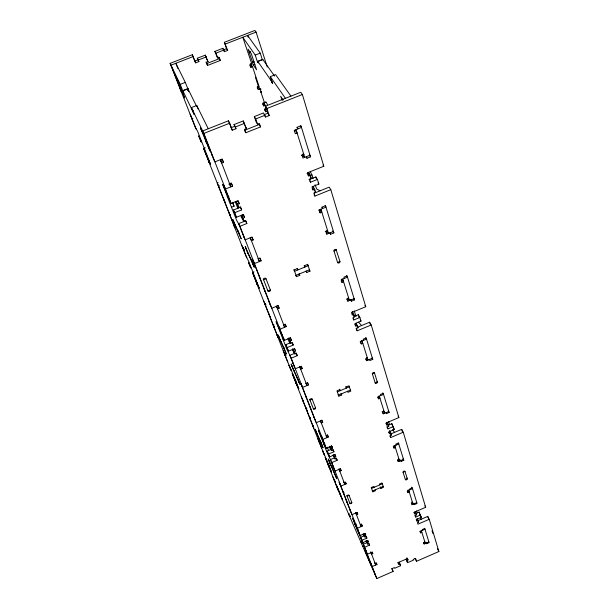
<?xml version="1.0" encoding="UTF-8"?>
<svg xmlns="http://www.w3.org/2000/svg" width="609" height="609" viewBox="0 0 609 609"><rect width="100%" height="100%" fill="white"/><g stroke="black" fill="none" stroke-linecap="round" stroke-linejoin="round"><path stroke-width="0.91" d="M375.19 563.538L376.385 563.02L376.948 564.482L372.168 566.56L370.432 562.594L375.525 575.581M424.861 541.972L423.674 542.49L424.146 543.989L428.881 541.926M426.011 542.261L426.749 543.708L429.117 542.68L424.747 528.467L422.334 529.51L422.577 530.279M397.905 562.617L398.591 564.086L399.77 563.576L399.078 562.107M418.185 520.543L427.739 516.409L429.254 519.287L438.883 551.533L416.51 561.27L415.559 558.369L413.206 559.397L413.45 560.12L407.581 562.67L406.835 560.501L408.015 559.983L407.52 558.529L398.08 562.632L398.591 564.086M399.77 563.576L400.532 565.738L394.655 568.296L394.396 567.58L392.036 568.608L393.087 571.47L376.826 578.55L337.546 488.73L325.168 457.275L331.608 472.295L329.195 466.121L330.04 465.763M361.48 541.607L360.909 541.85L361.19 542.566M364.745 535.509L360.635 537.283L362.857 542.604L367.783 540.472L368.376 542.025L367.151 542.558L367.737 544.103L368.97 543.571L369.556 545.108L364.654 547.232L376.826 578.55M415.833 513.463L419.091 512.055L421.329 517.338L416.442 519.454L416.937 521.038L418.155 520.512L417.043 518.335M361.723 543.7L362.294 543.456M367.41 542.482L363.345 544.24L366.055 551.214M418.155 520.512L418.649 522.088L417.431 522.613L417.926 524.189L429.254 519.287M362.835 546.562L363.52 546.265M365.621 550.224L367.364 554.198L372.221 552.097L372.792 553.604L371.581 554.121L370.592 551.891M419.913 531.413L420.652 532.867L421.854 532.342L421.116 530.896M364.654 547.232L354.354 522.895L355.055 524.41L356.158 524.014M356.158 525.887L356.783 525.62M360.437 525.042L361.693 524.501L362.302 526.107L357.285 528.269L355.534 524.288L360.125 535.57L365.096 533.423L365.697 534.999L364.456 535.532L365.057 537.108L366.298 536.575L366.892 538.135L361.952 540.274L362.857 542.604M412.559 502.592L411.319 503.133L411.836 504.777L416.807 502.638M413.823 503.08L414.577 504.526L417.058 503.46L412.255 487.832L409.728 488.92L409.986 489.765M357.072 529.602L357.985 529.206M390.521 434.088L401.674 429.353L403.249 432.215L425.668 507.289L414.181 512.245L414.683 513.859L415.917 513.326L415.171 511.88M415.917 513.326L416.419 514.932L415.186 515.465L415.688 517.064L420.591 514.948M403.729 471.967L403.082 472.249L405.366 479.565A1.051 0.678 -27.5 0 0 406.53 479.801A1.051 0.678 -27.5 0 0 407.284 478.743L405.015 471.419A1.058 0.693 -27.6 0 0 403.843 471.168A1.058 0.693 -27.6 0 0 403.082 472.249L405.015 471.419M371.543 488.418L382.323 483.805M372.464 491.014L383.213 486.416M380.214 486.911L380.929 488.38L383.503 487.284L382.026 482.929L379.437 484.033L379.734 484.909M349.863 503.346L351.804 502.516L349.056 495.361A1.066 0.693 -24.8 0 0 347.83 495.132A1.066 0.693 -24.8 0 0 347.107 496.198L349.863 503.346A1.051 0.685 -24.8 0 0 351.081 503.567A1.051 0.685 -24.8 0 0 351.804 502.516M405.366 479.565L407.284 478.743L406.903 478.012M349.201 513.585L348.652 513.821L349.772 516.683L350.434 516.402M349.962 515.321L349.406 515.557L349.688 516.272L350.244 516.036M350.244 510.685L352.002 514.674L357.102 512.481L357.734 514.141L356.463 514.689L355.466 512.451M407.238 491.098L407.992 492.552L409.256 492.003L408.121 489.834M335.346 481.156L334.798 481.384L334.227 479.915L334.767 479.686M344.176 482.625L345.493 482.062L346.178 483.843L340.895 486.096L339.137 482.107L350.685 511.682M399.017 459.224L397.707 459.78L398.278 461.599L403.508 459.369M400.41 459.947L401.171 461.394L403.782 460.275L398.476 443.017L395.812 444.151L396.109 445.088M343.803 492.026L343.156 492.308L342.715 491.311M344.039 492.772L343.385 493.046L343.826 494.036M349.056 495.361L347.107 496.198L346.772 495.452M331.806 449.115L327.132 451.094L329.568 456.933L335.026 454.619L335.749 456.506L334.387 457.085L335.11 458.973L336.465 458.394L337.18 460.275L331.76 462.574L360.125 535.57M387.994 425.31L391.853 423.674L394.312 429.467L388.907 431.758L389.509 433.692L390.864 433.121L389.707 430.959M335.064 457.625L330.436 459.589L326.866 452.007L318.37 430.167L326.226 448.331L331.738 445.994L332.476 447.927L331.098 448.506L331.836 450.432L333.207 449.845L333.938 451.764L328.457 454.086L329.568 456.933M390.864 433.121L391.465 435.047L390.118 435.618L390.719 437.536L403.249 432.215M328.738 463.906L327.916 464.248L329.34 467.506L328.388 465.177L328.936 464.941M328.746 465.992L329.294 465.763M333.29 467.08L335.057 471.061L340.431 468.778L341.131 470.612L339.792 471.183L338.787 468.945M393.269 446.648L394.031 448.095L395.363 447.531L394.213 445.362M321.75 437.391L322.443 437.102M326.173 435.663L327.566 435.07L328.32 437.049L322.755 439.401L320.989 435.435L324.894 445.346M384.02 411.227L382.642 411.806L383.274 413.823L388.786 411.494M380.724 395.568L380.397 394.518L383.206 393.338L389.098 412.499L386.342 413.663L386.03 412.658M319.984 442.149L319.421 442.385L319.778 443.2L317.723 438.358M323.843 444.266L324.848 443.839M357.125 327.391L369.587 322.222L371.224 324.978L398.872 417.568L386.144 422.958L386.761 424.93L388.123 424.351L386.966 422.197M388.123 424.351L388.74 426.315L387.377 426.894L387.986 428.85L393.414 426.544M310.034 418.543L310.392 419.35L309.73 417.667L310.316 417.424M313.399 425.371L312.82 425.615L313.825 428.081L312.402 424.846M314.503 418.748L316.269 422.707L321.94 420.317L322.717 422.357L321.301 422.951L320.296 420.728M377.786 397.403L378.562 398.826L379.963 398.24L378.798 396.101M303.625 400.486L303.031 400.737L303.389 401.544L301.28 396.581M312.173 399.139L309.996 400.052L313.399 408.875A1.172 0.845 -24.7 0 0 314.784 409.21A1.172 0.845 -24.7 0 0 315.561 407.969L312.173 399.139A1.18 0.86 -24.6 0 0 310.78 398.788A1.18 0.86 -24.6 0 0 309.996 400.052L309.661 399.314M372.365 373.911L374.527 373.005L377.321 382.033A1.165 0.837 -28.7 0 1 376.507 383.289A1.165 0.837 -28.7 0 1 375.182 382.932L372.365 373.911A1.172 0.853 -28.9 0 1 373.188 372.639A1.172 0.853 -28.9 0 1 374.527 373.005L374.132 372.297M337.34 391.884L349.338 386.852M306.51 407.832L305.916 408.083L306.951 410.603L306.593 409.796M338.475 395.089L350.434 390.072M306.274 408.89L306.867 408.639M338.132 394.701L338.848 396.154L341.718 394.952L341.344 393.886M313.399 408.875L315.561 407.969M375.182 382.932L377.321 382.033L376.925 381.325M293.553 364.875L295.312 368.772L301.318 366.268L302.186 368.552L300.686 369.176L299.354 366.26M360.147 341.824L361.327 343.925L362.812 343.309L361.228 340.515M295.814 382.391L296.416 382.14M306.129 383.373L307.606 382.757L308.451 384.964L302.559 387.423L300.793 383.51L314.937 419.738M367.341 357.81L365.88 358.419L366.58 360.673L372.419 358.237M363.565 340.362L363.208 339.198L366.184 337.957L372.761 359.363L369.846 360.574L369.503 359.455M291.011 342.532L285.766 344.702L288.468 351.157L294.581 348.622L295.487 350.982L293.957 351.614L292.624 348.721M353.951 316.482L358.275 314.693L359.881 317.449L361 321.095L354.94 323.6L355.702 326.013L357.209 325.389L357.963 327.787L356.455 328.411L357.201 330.801L371.224 324.978M283.269 350.83L284.677 353.989L285.301 353.738M285.081 355.116L285.431 355.907L286.055 355.648M295.068 353.136L289.884 355.291L286.717 348.927L276.121 321.666L284.289 340.408L290.47 337.85L291.391 340.264L289.854 340.903L288.521 338.018L290.775 343.301L292.312 342.669L293.226 345.059L287.083 347.602L285.766 344.702M292.929 349.505L294.863 353.966L296.385 353.334L297.276 355.679L291.201 358.199L289.884 355.291L293.987 365.849M283.68 324.81L285.248 324.163L286.2 326.637L279.942 329.218L278.199 325.396L282.979 337.523M348.66 298.014L347.107 298.654L347.906 301.181L354.095 298.631M279.934 327.535L279.158 327.855L279.592 328.807M350.594 299.795L351.393 301.166L354.484 299.894L347.084 275.831L343.925 277.133L344.329 278.45M276.874 334.6L278.283 337.736L278.914 337.477M282.979 339.342L284.099 338.878M314.191 193.19L329.149 187.161L330.809 189.658L365.765 306.715L351.492 312.615L352.268 315.074L353.791 314.442L354.56 316.893L353.037 317.525L353.799 319.969L359.881 317.449M277.559 308.839L279.15 308.184L278.176 305.611L271.789 308.238L270.053 304.454M341.2 281.008L341.992 282.363L343.567 281.716L341.976 279.013L342.54 280.818M272.999 324.414L273.35 325.198L273.989 324.932M274.431 326.173L273.791 326.439L274.141 327.223L273.35 325.198M296.027 275.321L309.517 269.802M295.791 275.291L296.499 276.669L299.742 275.344L299.263 273.997M306.015 271.112L306.746 272.474L309.973 271.157L307.667 264.367L304.416 265.699L304.881 267.062L304.15 265.699M270.32 289.937A1.317 1.066 -24.6 0 1 269.483 291.429A1.317 1.066 -24.6 0 1 267.884 290.935L263.575 279.767A1.332 1.089 -24.6 0 1 264.413 278.252A1.332 1.089 -24.6 0 1 266.034 278.762L270.32 289.937L267.884 290.935L267.557 290.227M333.983 251.03L336.419 250.04A1.325 1.073 -32 0 0 334.881 249.5A1.325 1.073 -32 0 0 333.983 251.03L337.546 262.433L339.951 261.444L336.016 249.378M263.461 300.511L264.846 303.594L265.501 303.328M265.981 304.66L265.334 304.934L265.676 305.703L264.846 303.594M254.646 262.357L253.816 262.692L254.242 263.613M258.14 258.81L260.035 258.079L261.109 260.88L254.44 263.59L252.743 259.914L270.487 305.398M326.059 232.844L326.858 234.153L333.45 231.473M329.796 232.927L330.596 234.237L333.884 232.897L325.511 205.659L322.138 207.022L322.603 208.514L321.803 207.235M329.195 466.121L329.766 467.339L320.585 445.628L292.183 373.477L298.844 388.938L295.928 381.097L286.694 359.538L252.431 272.489L253.961 271.865M266.034 278.762L263.575 279.767L263.248 279.067M256.579 282.69L256.922 283.459L257.592 283.185M253.131 239.976L251.426 240.662L250.139 237.952L251.837 237.266L253.131 239.976L252.019 237.061L245.199 239.817L243.516 236.201M319.367 211.559L320.167 212.846L321.849 212.168L320.25 209.603L318.576 210.272M241.567 244.894L242.922 247.871L243.615 247.589M244.194 249.188L243.509 249.462L243.844 250.215L244.536 249.934M325.267 231.534L327.726 230.537M244.552 217.497L243.273 214.84L241.545 215.533L242.816 218.197L244.552 217.497L243.394 214.467L236.437 217.268L235.188 214.604L233.414 210.044L240.372 207.25L241.651 209.884L234.663 212.693L233.414 210.044M312.181 188.691L312.973 189.947L314.693 189.254L315.652 192.33L313.939 193.023L314.899 196.075L330.809 189.658M234.503 224.508L233.795 224.797L235.089 227.964L233.757 225.041M241.545 215.533L243.973 221.212L245.701 220.511L246.851 223.511L239.946 226.297L236.604 220.207L227.256 196.486L227.606 197.179L228.893 196.669M234.13 225.528L234.838 225.246M227.606 197.179L222.681 184.451L231.07 203.452L238.111 200.62L239.299 203.726L237.54 204.434L236.277 201.807L238.028 201.107L239.299 203.726M264.588 115.466L265.57 117.019L269.262 115.565L267.77 113.236L265.44 106.194L300.732 92.271L302.384 94.502L323.813 166.249L307.575 172.758L308.573 175.925L310.308 175.225L311.29 178.368L309.555 179.069L310.544 182.198L317.449 179.419L318.88 184.093L312.006 186.856L312.973 189.947M306.982 173.443L308.71 172.75L310.308 175.225M231.519 207.22L234.069 206.192L232.775 202.858M310.719 175.422L311.975 174.92L313.087 178.498M236.277 201.807L238.728 207.517L240.479 206.816L241.651 209.884M308.953 179.701L315.827 176.937L317.449 179.419M229.677 214.322L230.012 215.053L230.727 214.764M218.129 182.769L217.253 183.119L219.583 188.539L219.255 187.831M218.555 185.928L219.286 185.638M229.593 183.69L231.382 182.974L232.6 186.171L225.459 189.026L223.83 185.57L229.829 200.818M303.701 154.077L301.935 154.785L302.955 158.043L310.011 155.226M228.976 184.542L231.344 183.591L232.6 186.171M301.371 155.615L304.005 154.557M306.19 157.046L306.989 158.256L310.506 156.848L300.953 125.758L297.337 127.19L297.87 128.895L296.804 127.334M294.337 131.125L295.532 130.646L297.123 133.006L295.319 133.721L294.254 130.334L301.478 127.464L300.404 125.903M223.488 162.291L221.668 163.014L220.435 160.494L222.247 159.771L223.488 162.291L222.216 158.957L214.908 161.865L213.31 158.507M267.092 108.836L264.519 109.856L265.714 111.736L267.442 111.059M213.706 159.337L202.675 130.965L228.413 120.81L232.265 130.189L235.972 128.72L234.023 124.586L243.25 120.94L246.462 128.537L244.62 129.268L245.838 132.732L260.553 126.9L259.373 123.429L257.531 124.16L256.1 121.792L254.311 116.57L263.514 112.939L265.57 117.019M230.956 127.783L234.648 126.329M264.1 114.69L267.77 113.236M234.023 124.586L235.34 126.984L244.62 123.315M254.311 116.57L255.734 118.922L264.984 115.268M252.431 272.489L259.282 288.27L248.936 261.908L245.754 255.529L203.596 148.429L205.309 147.751M259.449 86.821L257.158 87.719L258.345 89.553L260.644 88.648M255.384 77.168L258.68 87.125L260.279 89.561L261.048 89.257M192.924 118.641L192.147 118.945L192.459 119.6L190.077 114.073M267.404 104.619L266.377 102.365L264.352 102.457L260.865 91.921L261.626 91.616M265.867 101.855L262.829 103.058L263.796 105.966L265.311 105.365L266.27 108.265L264.763 108.859L265.714 111.736M265.311 105.365L264.108 103.5L262.601 104.093L263.796 105.966M208.263 128.758L196.745 105.502L191.416 107.595L203.848 133.409L229.715 123.193L232.265 130.189M265.44 106.194L266.925 108.501L302.384 94.502M250.177 66.153L250.961 67.333L252.529 66.716L258.894 85.96L257.356 86.569L258.345 89.553M274.583 76.095L262.715 59.362L257.714 61.311L270.975 80.426L272.467 83.502L270.282 76.65L275.542 74.58L290.935 96.138M196.76 106.636L187.854 88.617L182.791 90.596L192.68 111.173L193.563 110.83M270.975 80.426L271.85 80.084M271.523 82.131L272.39 81.789M197.902 59.819L194.713 61.06L195.679 62.849L198.884 61.6L197.316 58.243L205.302 55.137L208.042 61.646L206.443 62.27L207.593 65.414L220.321 60.458L219.202 57.307L217.611 57.924L214.863 51.422L222.818 48.324L224.47 51.651L227.659 50.41L224.348 42.303L254.867 30.45L256.092 32.102L267.252 67.028M220.321 60.458L219.248 58.692L206.58 63.625L206.002 62.057M254.273 61.813L252.682 62.43L252.278 61.836L253.314 64.98L256.587 69.807L251.342 53.836L248.091 49.131L249.142 52.328L250.741 51.704M195.679 62.849L192.345 54.726L170.117 63.359L180.234 84.369L185.296 82.39L188.486 90.246L187.641 90.574M255.232 55.099L260.241 53.143L262.372 59.773L257.386 61.722L255.232 55.099L242.785 37.278L251.898 64.219M251.502 63.625L249.941 64.242L250.961 67.333M180.234 84.369L182.784 90.878L187.823 88.906M249.781 65.559L251.342 64.95L252.529 66.716M253.314 64.98L254.897 64.356M193.304 56.5L170.984 65.171L181.193 91.106M225.444 44.008L256.092 32.102M222.818 48.324L223.374 49.915L226.556 48.682L227.659 50.41M197.316 58.243L198.298 60.017L206.314 56.903M214.863 51.422L215.921 53.166L223.914 50.06M320.098 190.807L316.741 189.049L315.036 184.755M170.117 63.359L195.299 127.334L197.59 131.262L210.547 164.278L203.596 148.429M358.488 322.138L361.617 325.526M243.844 221.531L240.989 216.568M392.577 429.657L394.541 432.382M260.241 53.143L247.581 35.413L248.16 37.202M270.282 76.65L285.415 98.315M257.386 61.722L258.254 62.963L257.714 61.311M283.193 99.937L280.658 96.268L282.249 100.439M249.142 52.328L252.682 62.43M322.983 165.024L323.813 166.249M309.296 155.036L310.506 156.848M260.865 91.921L261.269 92.538L260.279 89.561M318.073 182.845L318.88 184.093M310.095 176.511L311.29 178.368M307.781 174.684L308.573 175.925M309.745 180.949L310.544 182.198M314.693 189.254L313.095 186.742L313.574 188.28M325.107 205.796L325.975 207.151L319.23 209.877L320.167 212.846M314.45 190.442L315.652 192.33M420.294 517.635L421.291 519.195M223.374 49.915L224.47 51.651M314.107 194.811L314.899 196.075M332.674 230.94L333.884 232.897M326.805 230.697L328.502 233.483L320.92 209.199M260.553 126.9L259.114 124.533L244.475 130.326L245.838 132.732M364.943 305.345L365.765 306.715M346.628 275.717L347.488 277.148L341.169 279.744L341.992 282.363M353.677 298.524L354.484 299.894M348.181 298.357L349.452 300.541L342.753 279.097M360.193 319.71L361 321.095M346.719 299.126L347.906 301.181M353.791 314.442L352.208 311.686L352.718 313.315M207.364 60.466L208.042 61.646M245.092 126.154L246.462 128.537M352.969 314.137L354.56 316.893M365.689 337.645L366.542 339.129L360.597 341.603L361.327 343.925M356.021 323.303L357.209 325.389M353.014 318.583L353.799 319.969M356.379 325.008L357.963 327.787M206.915 64.227L207.593 65.414M354.91 324.62L355.702 326.013M356.021 328.708L357.201 330.801M371.97 357.955L372.761 359.363M366.785 357.81L368.042 360.064L362.081 340.979M398.08 416.145L398.872 417.568M365.796 359.264L366.58 360.673M382.688 392.866L383.525 394.381L377.915 396.748L378.562 398.826M417.325 512.93L416.419 510.905M388.314 411.075L389.098 412.499M307.339 264.291L308.131 265.73L294.589 271.264L293.827 269.81M228.413 120.81L229.715 123.193M309.235 269.795L309.973 271.157M393.148 427.312L394.312 429.467M292.328 349.558L294.421 353.403M383.411 410.953L384.652 413.245L379.316 396.154M382.109 411.676L383.274 413.823M398.248 442.994L398.766 443.961L393.444 446.222L394.031 448.095M387.575 424.161L388.74 426.315M385.992 423.491L386.761 424.93M391.465 435.047L389.524 430.883M386.837 426.688L387.986 428.85M403.013 458.836L403.782 460.275M388.74 432.253L389.509 433.692M389.95 436.097L390.719 437.536M424.907 505.843L425.668 507.289M398.362 458.729L399.58 461.043L394.777 445.659M297.123 268.569L297.839 269.939L297.367 268.577L294.109 269.909L296.499 276.669M397.517 460.153L398.278 461.599M411.707 487.139L412.514 488.684L407.459 490.854L407.992 492.552M299.019 273.974L299.742 275.344M419.829 514.453L421.329 517.338M437.399 548.656L438.883 551.533M411.874 501.923L413.077 504.244L408.723 490.314M424.488 528.269L424.983 529.236L420.164 531.322L420.652 532.867M414.927 512.04L416.419 514.932M413.937 512.405L414.683 513.859M417.538 519.919L418.649 522.088M414.95 515.617L415.688 517.064M416.198 519.591L416.937 521.038M345.729 386.616L346.46 388.062L346.087 386.981L348.972 385.779L350.799 391.145L347.929 392.348L347.564 391.275M424.549 541.934L425.333 543.472L421.375 530.804M423.415 542.543L424.146 543.989M339.495 389.227L340.218 390.681L339.845 389.6L336.96 390.811L338.848 396.154M340.994 393.505L341.718 394.952M333.009 454.893L334.486 457.869M185.296 82.39L175.834 63.283L177.889 68.573M415.094 558.362L416.51 561.27M229.151 183.446L230.819 186.887L220.389 159.68M246.851 223.511L245.564 220.839L238.69 223.61L243.935 237.107M182.784 90.878L183.431 92.218L182.791 90.596M406.964 557.798L408.015 559.983M179.434 84.773L179.746 85.42M204.388 136.827L204.776 137.626M406.142 559.039L406.835 560.501M406.188 559.755L407.581 562.67M205.636 141.311L206.017 142.103M179.99 88.046L181.49 91.738L180.294 89.226M212.008 155.173L212.412 156.003M259.799 258.132L261.109 260.88M366.215 540.998L367.006 542.657M225.064 188.737L225.467 189.605M258.056 258.627L259.442 261.558L250.314 237.746M399.154 562.807L400.532 565.738M277.826 305.353L279.15 308.184M285.195 324.498L286.2 326.637M208.423 160.312L209.816 163.722L208.537 160.966M242.39 233.293L242.801 234.183M276.242 306L277.232 308.124M290.059 337.386L291.391 340.264M292.221 342.89L293.226 345.059M283.573 325L284.631 327.284L276.577 306.266M294.482 348.812L295.487 350.982M295.936 352.778L297.276 355.679M301.181 366.367L302.186 368.552M223.564 198.785L224.896 202.051L224.569 201.335M258.353 274.347L258.779 275.268M259.404 277.049L259.83 277.978M233.262 220.74L239.223 233.704M245.709 247.817L252.248 262.045M234.769 224.576L241.24 238.865L237.982 230.819L238.492 232.12M247.239 251.738L254.303 267.313L250.931 258.977L251.448 260.302M307.438 382.764L308.451 384.964M228.695 211.833L230.012 215.053M263.727 288.179L264.161 289.115M264.755 290.82L265.181 291.757M391.732 568.524L393.087 571.47M269.056 301.881L269.49 302.825M305.908 383.236L306.974 385.581L299.818 366.892M234.069 206.192L232.387 202.34M321.704 420.134L322.717 422.357M327.315 434.818L328.32 437.049M331.463 445.697L332.476 447.927M332.925 449.533L333.938 451.764M334.737 454.276L335.749 456.506M326.218 436.052L326.934 437.635L320.524 420.91M336.176 458.037L337.18 460.275M292.663 362.591L293.104 363.565M256.412 282.599L257.79 285.651L256.922 283.459M340.119 468.374L341.131 470.612M330.093 446.275L331.098 448.506M330.489 447.455L331.836 450.432M363.855 536.011L362.987 533.956M333.382 454.854L334.387 457.085M333.77 455.989L335.11 458.973M345.501 482.351L346.178 483.843M301.645 385.695L302.087 386.677M268.828 313.81L269.993 316.665L269.642 315.881M305.223 394.891L305.665 395.873M306.053 397.03L306.494 398.012M278.488 335.955L284.746 349.901M291.521 365.012L298.319 380.168M279.706 339.053L286.375 354.05L283.573 347.153L283.984 348.196M292.746 368.148L299.955 384.363L297.078 377.26L297.489 378.311M343.788 482.016L344.854 484.406L339.091 469.349M309.479 405.838L309.92 406.82M310.293 407.931L310.727 408.913M357.072 512.649L357.734 514.141M277.148 334.965L278.283 337.736M313.704 416.708L314.145 417.69M361.304 523.877L362.302 526.107M365.035 533.507L365.697 534.999M365.895 535.905L366.892 538.135M367.714 540.533L368.376 542.025M368.894 543.624L369.556 545.108M360.345 525.057L361.053 526.648L355.831 513.029M372.129 552.112L372.792 553.604M327.132 451.094L328.457 454.086M363.794 534.04L364.456 535.532M363.733 534.123L365.057 537.108M331.76 462.574L330.436 459.589L333.732 468.077M366.154 540.32L367.151 542.558M376.286 562.998L376.948 564.482M366.42 541.119L367.737 544.103M295.456 381.797L296.88 385.002L296.164 383.19M332.575 465.246L333.016 466.235M339.822 483.873L340.264 484.871M374.702 562.625L375.753 565L371.003 552.622M321.742 444.334L315.066 429.124L316.741 433.38M335.43 475.317L328.259 458.973L329.926 463.251M316.406 432.535L323.082 447.744L321.407 443.481M329.598 462.398L336.769 478.735L335.095 474.457M309.372 416.861L309.73 417.667M346.163 500.187L346.605 501.184M346.826 501.885L347.267 502.882M349.596 509.025L350.038 510.015M360.635 537.283L361.952 540.274M365.035 548.709L365.469 549.699M332.796 476.657L334.227 479.915M334.44 480.57L334.798 481.384M339.868 493.092L340.241 493.929M368.605 558.727L369.031 559.701M370.995 564.056L371.429 565.038M367.341 556.314L367.76 557.273M358.808 532.578L352.588 518.076L355.055 524.41M233.963 222.27L232.76 219.461L235.264 225.848M235.47 226.106L235.972 227.378M279.226 337.599L278.085 334.92L280.11 340.081M280.444 340.697L280.848 341.725M315.812 430.822L316.147 431.674M317.152 434.232L317.487 435.077M341.58 497.446L336.747 485.799L342.517 499.73L341.953 498.291M242.922 247.871L243.844 250.215M284.677 353.989L285.431 355.907M190.998 116.022L196.227 129.314M204.548 150.461L209.496 163.029M218.228 185.227L234.754 227.233M242.588 247.125L246.774 257.767M253.458 274.758L257.44 284.883M264.496 302.818L277.932 336.952M284.327 353.197L287.752 361.921M293.241 375.867L296.522 384.195M302.346 398.986L313.468 427.267M318.789 440.787L321.651 448.064M326.234 459.711L328.982 466.692M333.869 479.1L338.612 491.166M252.986 264.253L253.504 265.562M298.722 381.462L299.126 382.513M334.265 472.569L334.6 473.429M335.597 475.994L335.932 476.847M191.416 107.595L194.043 114.325L192.68 111.173M246.478 249.492L245.199 246.508L247.749 253.032M248.008 253.413L248.518 254.714M292.328 366.801L291.117 363.961L293.157 369.191M293.553 369.937L293.957 370.972M329.066 460.8L329.4 461.66M330.405 464.225L330.733 465.078M320.638 441.731L320.973 442.583M203.848 133.409L231.07 203.452M234.663 212.693L236.437 217.268M239.946 226.297L284.289 340.408M287.083 347.602L288.468 351.157M291.201 358.199L326.226 448.331M370.295 563.066L365.08 550.513L371.277 565.479L370.721 564.041M327.322 447.219L328.632 450.614M187.854 88.617L188.486 90.246M187.519 88.632L188.699 91.677M235.272 201.686L237.959 208.689M287.897 338.612L289.572 342.951M329.279 446.275L330.626 449.769M196.745 105.502L198.047 108.874M237.54 204.434L238.728 207.517M242.816 218.197L243.973 221.212M289.854 340.903L290.775 343.301M293.957 351.614L294.863 353.966M331.859 446.877L332.347 448.148M192.345 54.726L194.416 60.268M198.298 60.017L198.884 61.6M205.302 55.137L207.022 59.872M235.34 126.984L235.972 128.72M218.692 57.117L219.248 58.692M215.921 53.166L217.611 57.924M243.25 120.94L244.788 125.287M374.132 487.307L373.827 486.439L371.239 487.543L372.777 491.874L375.35 490.77L375.045 489.91M224.348 42.303L226.556 48.682M306.281 271.127L306.746 272.474M380.633 487.52L380.929 488.38M255.734 118.922L257.531 124.16M266.925 108.501L269.262 115.565M250.916 63.671L251.814 66.381M264.108 103.5L264.824 105.662M262.715 59.362L262.844 59.773M303.358 156.528L302.604 154.107L304.721 157.335L296.058 129.618M308.398 172.537L308.93 174.235M325.96 231.291L326.858 234.153M308.71 172.75L309.205 174.319M320.25 209.603L320.798 211.353M306.487 156.635L306.989 158.256M330.154 232.813L330.596 234.237M350.997 299.91L351.393 301.166M400.889 460.488L401.171 461.394M414.318 503.704L414.577 504.526M426.513 542.954L426.749 543.708M354.225 310.826L356.029 316.634M388.626 421.489L389.646 424.762M315.827 176.937L316.307 178.49M358.275 314.693L359.173 317.601M391.853 423.674L392.303 425.135M419.091 512.055L419.578 513.653M369.587 322.222L370.135 324.034M401.674 429.353L402.48 432.063M427.739 516.409L428.279 518.198M432.032 530.744L432.839 533.431M339.951 261.444A1.309 1.051 -31.6 0 1 339.068 262.951A1.309 1.051 -31.6 0 1 337.546 262.433M311.975 174.92A6.189 0.746 68.7 0 1 310.301 171.555M178.498 82.245L176.07 77.183L184.672 97.958L178.498 82.245M203.452 134.224L200.414 127.905L209.998 151.062L203.452 134.224M199.592 137.862L198.648 135.86L201.252 142.087L199.592 137.862M249.469 264.626L248.449 262.372L250.809 268.029L249.469 264.626M289.968 367.547L288.91 365.164L291.064 370.333L289.968 367.547M323.501 452.761L322.427 450.325L324.414 455.09L323.501 452.761"/></g></svg>
